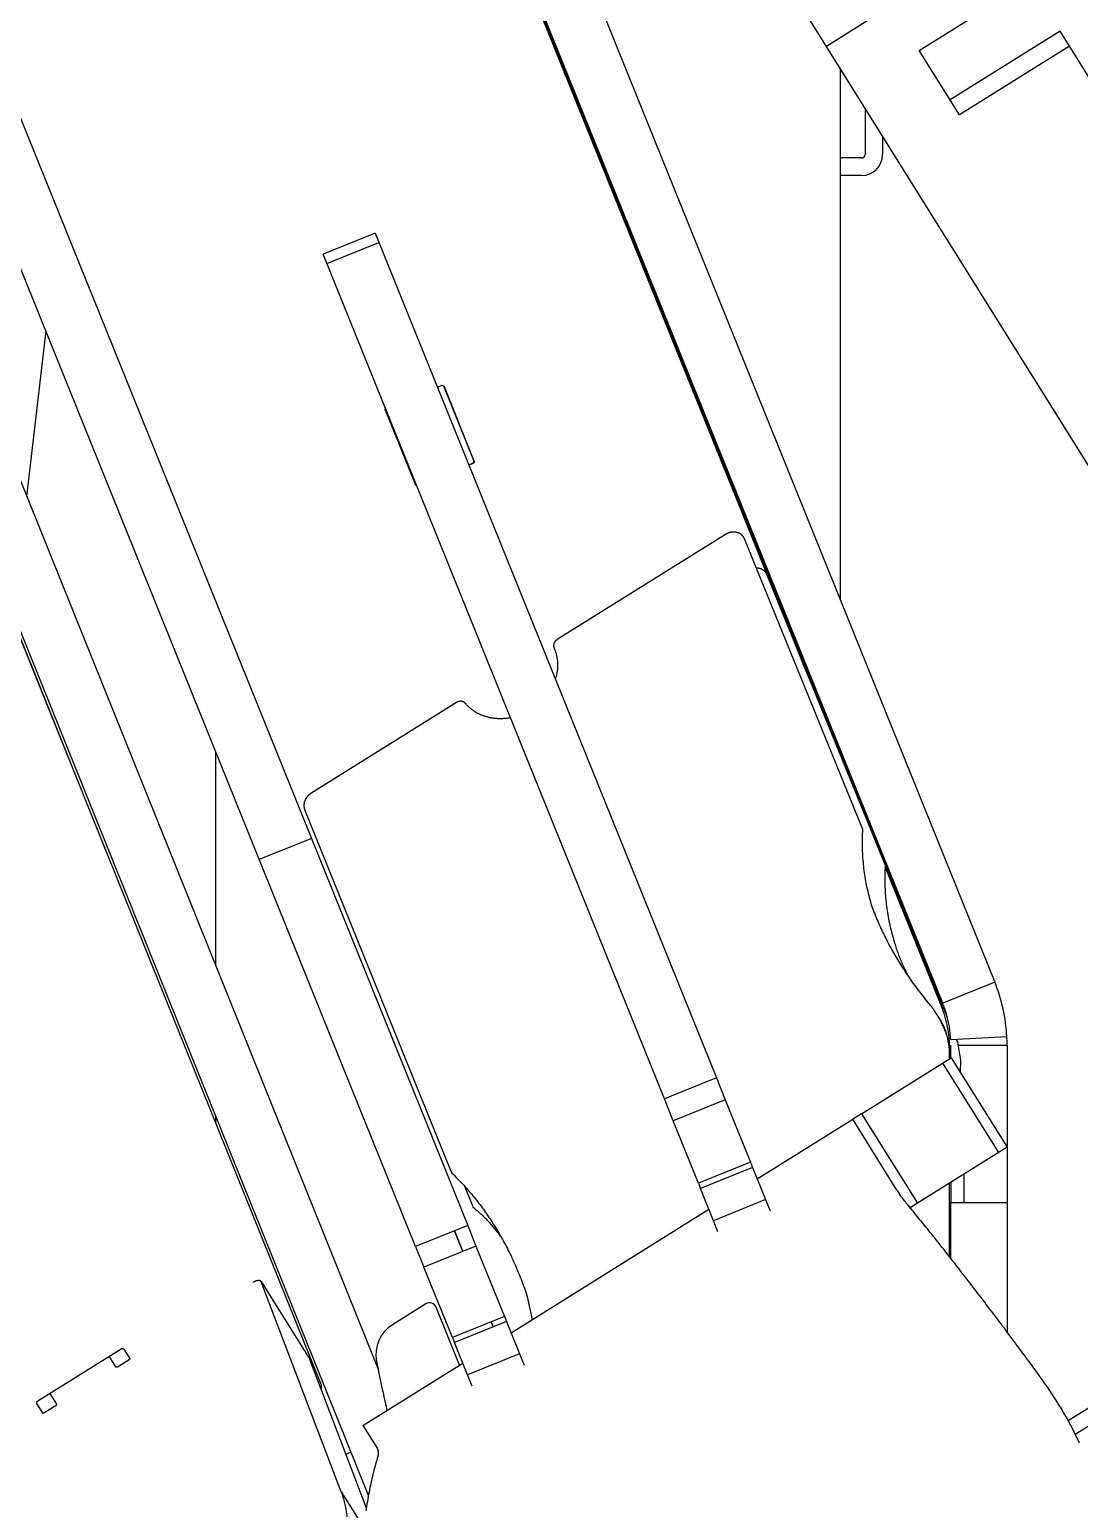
# Model space of a CAD drawing. Extents: x -79364 to 3230, y 28528 to 72157.
# Drawn here: x -66433.7 to -66284.1, y 55318.8 to 55529.5 of the extents above; entities that cross this region are included whole.
import ezdxf

# ---------------------------------------------------------------- set-up
doc = ezdxf.new("R2010")
doc.units = 0
doc.header["$LTSCALE"] = 500
doc.linetypes.add('CENTER', pattern=[7, 4, -1, 1, -1])
doc.layers.get('0').update_dxf_attribs({"linetype": 'CONTINUOUS'})
doc.layers.add('S0CO1', color=1, linetype='CONTINUOUS')

# ---------------------------------------------------------------- blocks, each defined once
blk = doc.blocks.new('PK65002M m platform_side')
at = {"linetype": 'Continuous'}
for p, q in [((-9283.69, 6322.67), (-9396.24, 6502.79)), ((-9465.53, 6442.11), (-9376.24, 6221.13)), ((-9383.66, 6218.13), (-9472.42, 6437.82)), ((-9372.88, 6433.26), (-9301.17, 6255.77)), ((-9308.59, 6252.78), (-9380.3, 6430.27)), ((-9327.83, 6299.57), (-9380.39, 6429.79)), ((-9380.3, 6429.75), (-9307.94, 6250.8)), ((-9467.79, 6396.32), (-9389.01, 6200.67)), ((-9311.95, 6388.46), (-9296.28, 6398.25)), ((-9390.38, 6182.65), (-9475.21, 6393.33)), ((-9318.37, 6393.27), (-9325.15, 6389.03)), ((-9291.88, 6391.2), (-9307.54, 6381.41)), ((-9266.44, 6350.49), (-9291.88, 6391.2)), ((-9306.2, 6379.26), (-9311.95, 6388.46)), ((-9290.54, 6389.05), (-9306.2, 6379.26)), ((-9323.14, 6310.15), (-9323.14, 6385.81)), ((-9397.07, 6198.37), (-9470.9, 6381.41)), ((-9319.64, 6380.21), (-9319.64, 6373.64)), ((-9317.14, 6376.21), (-9317.14, 6373.64)), ((-9320.14, 6373.14), (-9323.14, 6373.14)), ((-9320.14, 6370.64), (-9323.14, 6370.64)), ((-9389.42, 6362.43), (-9396.84, 6359.44)), ((-9389.42, 6362.43), (-9340.82, 6242.14)), ((-9396.3, 6358.11), (-9388.88, 6361.11)), ((-9348.23, 6239.14), (-9396.84, 6359.44)), ((-9427.79, 6274.53), (-9460.12, 6355.01)), ((-9436.34, 6348.53), (-9439.05, 6324.95)), ((-9380.56, 6340.52), (-9380, 6340.74)), ((-9375.37, 6330.05), (-9379.64, 6340.62)), ((-9379.61, 6340.58), (-9375.34, 6330.01)), ((-9383.69, 6326.64), (-9387.96, 6337.21)), ((-9376.09, 6329.43), (-9375.53, 6329.66)), ((-9375.51, 6329.62), (-9376.07, 6329.39)), ((-9339.53, 6319.52), (-9363.51, 6304.54)), ((-9319.96, 6277.5), (-9336.8, 6318.88)), ((-9333.62, 6313.79), (-9316.78, 6272.41)), ((-9377.82, 6295.6), (-9398.56, 6282.64)), ((-9323.14, 6288.4), (-9323.14, 6288.8)), ((-9412.12, 6258.06), (-9412.12, 6288.56)), ((-9399.46, 6280.34), (-9378.74, 6229.09)), ((-9398.5, 6276.22), (-9405.92, 6273.22)), ((-9308.76, 6252.32), (-9316.79, 6272.21)), ((-9301.17, 6255.77), (-9308.59, 6252.78)), ((-9307.45, 6247.59), (-9299.46, 6248)), ((-9307.42, 6244.96), (-9307.42, 6246.78)), ((-9306.66, 6247.63), (-9306.48, 6247.21)), ((-9306.48, 6247.21), (-9306.05, 6244.67)), ((-9306.41, 6246.78), (-9299.42, 6246.78)), ((-9299.42, 6246.78), (-9299.42, 6232.29)), ((-9320.15, 6237.01), (-9307.37, 6245)), ((-9307.6, 6244.85), (-9307.6, 6246.33)), ((-9307.6, 6244.85), (-9307.6, 6245.4)), ((-9307.37, 6245), (-9299.42, 6232.28)), ((-9306.05, 6244.67), (-9306.09, 6242.96)), ((-9308.61, 6244.22), (-9300.66, 6231.5)), ((-9340.82, 6242.14), (-9348.23, 6239.14)), ((-9340.82, 6242.14), (-9339.56, 6239.02)), ((-9346.98, 6236.03), (-9348.23, 6239.14)), ((-9339.56, 6239.02), (-9346.98, 6236.03)), ((-9339.56, 6239.02), (-9335.97, 6230.15)), ((-9412.12, 6235.67), (-9412.12, 6236.65)), ((-9343.39, 6227.15), (-9346.98, 6236.03)), ((-9335, 6227.73), (-9321.39, 6236.23)), ((-9320.15, 6237.01), (-9321.39, 6236.23)), ((-9315.1, 6226.16), (-9321.39, 6236.23)), ((-9320.15, 6237.01), (-9312.2, 6224.29)), ((-9299.42, 6232.28), (-9312.2, 6224.29)), ((-9299.42, 6232.27), (-9299.42, 6224.37)), ((-9335.97, 6230.15), (-9343.39, 6227.15)), ((-9335.97, 6230.15), (-9335.66, 6229.37)), ((-9378.74, 6229.09), (-9378.52, 6228.58)), ((-9335.66, 6229.37), (-9343.08, 6226.37)), ((-9335.66, 6229.37), (-9333.81, 6224.79)), ((-9305.54, 6224.37), (-9305.51, 6228.47)), ((-9375.56, 6224.01), (-9376.63, 6226.66)), ((-9343.39, 6227.15), (-9343.08, 6226.37)), ((-9341.23, 6221.79), (-9343.08, 6226.37)), ((-9307.64, 6216.69), (-9307.63, 6227.15)), ((-9307.42, 6227.27), (-9307.42, 6224.37)), ((-9375.42, 6223.63), (-9375.56, 6224.01)), ((-9370.06, 6205.82), (-9341.88, 6223.43)), ((-9333.81, 6224.79), (-9341.23, 6221.79)), ((-9333.81, 6224.79), (-9333.17, 6223.21)), ((-9312.2, 6224.29), (-9313.23, 6223.64)), ((-9307.42, 6224.37), (-9299.42, 6224.37)), ((-9307.42, 6216.42), (-9307.42, 6224.37)), ((-9299.42, 6224.37), (-9299.42, 6205.95)), ((-9340.59, 6220.21), (-9341.23, 6221.79)), ((-9376.24, 6221.13), (-9383.66, 6218.13)), ((-9376.95, 6217.42), (-9378.14, 6220.36)), ((-9378.13, 6220.37), (-9376.94, 6217.42)), ((-9376.24, 6221.13), (-9375.06, 6218.18)), ((-9383.66, 6218.13), (-9382.47, 6215.19)), ((-9375.06, 6218.18), (-9382.47, 6215.19)), ((-9375.06, 6218.18), (-9371, 6208.16)), ((-9378.42, 6205.16), (-9382.47, 6215.19)), ((-9405.65, 6213.12), (-9398.77, 6202.1)), ((-9394.24, 6183.19), (-9405.63, 6213.07)), ((-9382.2, 6209.95), (-9386.97, 6206.97)), ((-9377.41, 6201.23), (-9380.74, 6209.48)), ((-9371, 6208.16), (-9378.42, 6205.16)), ((-9370.71, 6207.43), (-9378.13, 6204.43)), ((-9372.6, 6206.66), (-9372.9, 6207.39)), ((-9372.89, 6207.4), (-9372.6, 6206.66)), ((-9371, 6208.16), (-9370.71, 6207.43)), ((-9370.71, 6207.43), (-9368.84, 6202.81)), ((-9290.73, 6193.33), (-9268.89, 6206.98)), ((-9378.42, 6205.16), (-9378.13, 6204.43)), ((-9376.26, 6199.82), (-9378.13, 6204.43)), ((-9289.72, 6191.37), (-9268.34, 6204.74)), ((-9437.47, 6196.13), (-9425.59, 6203.54)), ((-9426.34, 6200.96), (-9427.29, 6202.48)), ((-9425.2, 6203.48), (-9424.31, 6202.05)), ((-9368.84, 6202.81), (-9376.26, 6199.82)), ((-9368.84, 6202.81), (-9368.2, 6201.23)), ((-9424.31, 6202.05), (-9426, 6200.99)), ((-9398.75, 6202.06), (-9390.68, 6180.9)), ((-9391.15, 6192.64), (-9376.95, 6201.52)), ((-9388.88, 6200.03), (-9388.84, 6199.84)), ((-9388.84, 6199.84), (-9388.79, 6199.61)), ((-9388.79, 6199.61), (-9388.75, 6199.38)), ((-9388.75, 6199.38), (-9388.73, 6199.3)), ((-9388.73, 6199.3), (-9388.71, 6199.22)), ((-9388.71, 6199.22), (-9388.68, 6199.06)), ((-9388.64, 6198.84), (-9388.62, 6198.76)), ((-9388.62, 6198.76), (-9388.59, 6198.63)), ((-9388.59, 6198.63), (-9388.55, 6198.45)), ((-9388.55, 6198.45), (-9388.45, 6197.99)), ((-9375.62, 6198.23), (-9376.26, 6199.82)), ((-9435.77, 6197.18), (-9434.82, 6195.66)), ((-9388.45, 6197.99), (-9388.4, 6197.76)), ((-9388.4, 6197.76), (-9388.34, 6197.49)), ((-9388.34, 6197.49), (-9388.24, 6197.02)), ((-9388.24, 6197.02), (-9388.17, 6196.72)), ((-9436.69, 6194.32), (-9437.58, 6195.75)), ((-9434.99, 6195.37), (-9436.69, 6194.32)), ((-9391.15, 6192.64), (-9389.18, 6189.5)), ((-9393.21, 6188.67), (-9393.58, 6188.51)), ((-9394.24, 6183.19), (-9390.86, 6177.78))]:
    blk.add_line(p, q, dxfattribs=at)
for points in [[(-9380, 6340.74), (-9380, 6340.75), (-9379.99, 6340.75), (-9379.98, 6340.75), (-9379.97, 6340.76), (-9379.96, 6340.76), (-9379.95, 6340.76), (-9379.94, 6340.76), (-9379.93, 6340.76), (-9379.92, 6340.77), (-9379.92, 6340.77), (-9379.91, 6340.77), (-9379.9, 6340.77), (-9379.89, 6340.77), (-9379.88, 6340.77), (-9379.87, 6340.77), (-9379.86, 6340.77), (-9379.85, 6340.76), (-9379.84, 6340.76), (-9379.83, 6340.76), (-9379.82, 6340.76), (-9379.81, 6340.76), (-9379.81, 6340.75), (-9379.8, 6340.75), (-9379.79, 6340.75), (-9379.78, 6340.74), (-9379.77, 6340.74), (-9379.76, 6340.74), (-9379.75, 6340.73), (-9379.75, 6340.73), (-9379.74, 6340.72), (-9379.73, 6340.72), (-9379.72, 6340.71), (-9379.72, 6340.71), (-9379.71, 6340.7), (-9379.7, 6340.7), (-9379.69, 6340.69), (-9379.69, 6340.69), (-9379.68, 6340.68), (-9379.67, 6340.67), (-9379.67, 6340.67), (-9379.66, 6340.66), (-9379.66, 6340.65), (-9379.65, 6340.64), (-9379.64, 6340.64), (-9379.64, 6340.63), (-9379.63, 6340.62), (-9379.63, 6340.61), (-9379.63, 6340.6), (-9379.62, 6340.6), (-9379.62, 6340.59), (-9379.61, 6340.58)], [(-9379.64, 6340.62), (-9379.64, 6340.63), (-9379.64, 6340.63), (-9379.65, 6340.64), (-9379.65, 6340.64)], [(-9387.96, 6337.21), (-9387.96, 6337.22), (-9387.97, 6337.23), (-9387.97, 6337.23), (-9387.97, 6337.24), (-9387.97, 6337.25), (-9387.97, 6337.26), (-9387.98, 6337.27), (-9387.98, 6337.28), (-9387.98, 6337.29), (-9387.98, 6337.3), (-9387.98, 6337.31), (-9387.98, 6337.32), (-9387.98, 6337.32), (-9387.98, 6337.33), (-9387.98, 6337.34), (-9387.98, 6337.35), (-9387.98, 6337.36), (-9387.98, 6337.37), (-9387.97, 6337.38), (-9387.97, 6337.39), (-9387.97, 6337.4), (-9387.97, 6337.41), (-9387.96, 6337.42), (-9387.96, 6337.42), (-9387.96, 6337.43), (-9387.95, 6337.44), (-9387.95, 6337.45)], [(-9375.53, 6329.66), (-9375.52, 6329.66), (-9375.52, 6329.66), (-9375.51, 6329.67), (-9375.5, 6329.67), (-9375.49, 6329.68), (-9375.48, 6329.68), (-9375.48, 6329.69), (-9375.47, 6329.69), (-9375.46, 6329.7), (-9375.45, 6329.7), (-9375.45, 6329.71), (-9375.44, 6329.71), (-9375.43, 6329.72), (-9375.43, 6329.73), (-9375.42, 6329.73), (-9375.42, 6329.74), (-9375.41, 6329.75), (-9375.4, 6329.76), (-9375.4, 6329.76), (-9375.39, 6329.77), (-9375.39, 6329.78), (-9375.38, 6329.79), (-9375.38, 6329.79), (-9375.38, 6329.8), (-9375.37, 6329.81), (-9375.37, 6329.82), (-9375.36, 6329.83), (-9375.36, 6329.84), (-9375.36, 6329.85), (-9375.36, 6329.85), (-9375.35, 6329.86), (-9375.35, 6329.87), (-9375.35, 6329.88), (-9375.35, 6329.89), (-9375.35, 6329.9), (-9375.35, 6329.91), (-9375.35, 6329.92), (-9375.35, 6329.93), (-9375.35, 6329.94), (-9375.35, 6329.95), (-9375.35, 6329.96), (-9375.35, 6329.97), (-9375.35, 6329.97), (-9375.35, 6329.98), (-9375.35, 6329.99), (-9375.35, 6330), (-9375.36, 6330.01), (-9375.36, 6330.02), (-9375.36, 6330.03), (-9375.36, 6330.04), (-9375.37, 6330.05)], [(-9375.34, 6330.01), (-9375.34, 6330), (-9375.34, 6329.99), (-9375.33, 6329.98), (-9375.33, 6329.97), (-9375.33, 6329.97), (-9375.33, 6329.96), (-9375.33, 6329.95), (-9375.32, 6329.94), (-9375.32, 6329.93), (-9375.32, 6329.92), (-9375.32, 6329.91), (-9375.32, 6329.9), (-9375.32, 6329.89), (-9375.32, 6329.88), (-9375.32, 6329.88), (-9375.32, 6329.87), (-9375.32, 6329.86), (-9375.33, 6329.85), (-9375.33, 6329.84), (-9375.33, 6329.83), (-9375.33, 6329.82), (-9375.33, 6329.81), (-9375.34, 6329.8), (-9375.34, 6329.79), (-9375.34, 6329.79), (-9375.35, 6329.78), (-9375.35, 6329.77), (-9375.35, 6329.76), (-9375.36, 6329.75), (-9375.36, 6329.74), (-9375.37, 6329.74), (-9375.37, 6329.73), (-9375.38, 6329.72), (-9375.38, 6329.71), (-9375.39, 6329.71), (-9375.4, 6329.7), (-9375.4, 6329.69), (-9375.41, 6329.69), (-9375.42, 6329.68), (-9375.42, 6329.67), (-9375.43, 6329.67), (-9375.44, 6329.66), (-9375.44, 6329.66), (-9375.45, 6329.65), (-9375.46, 6329.64), (-9375.47, 6329.64), (-9375.48, 6329.63), (-9375.48, 6329.63), (-9375.49, 6329.63), (-9375.5, 6329.62), (-9375.51, 6329.62)], [(-9383.52, 6326.47), (-9383.52, 6326.47), (-9383.53, 6326.48), (-9383.54, 6326.48), (-9383.55, 6326.48), (-9383.56, 6326.49), (-9383.56, 6326.49), (-9383.57, 6326.5), (-9383.58, 6326.5), (-9383.59, 6326.51), (-9383.59, 6326.51), (-9383.6, 6326.52), (-9383.61, 6326.53), (-9383.62, 6326.53), (-9383.62, 6326.54), (-9383.63, 6326.54), (-9383.63, 6326.55), (-9383.64, 6326.56), (-9383.65, 6326.57), (-9383.65, 6326.57), (-9383.66, 6326.58), (-9383.66, 6326.59), (-9383.67, 6326.6), (-9383.67, 6326.6), (-9383.68, 6326.61), (-9383.68, 6326.62), (-9383.68, 6326.63), (-9383.69, 6326.64)], [(-9383.68, 6326.61), (-9383.67, 6326.6), (-9383.66, 6326.6), (-9383.66, 6326.59), (-9383.65, 6326.58), (-9383.65, 6326.58), (-9383.64, 6326.57), (-9383.63, 6326.56), (-9383.63, 6326.56), (-9383.62, 6326.55), (-9383.61, 6326.55), (-9383.6, 6326.54), (-9383.6, 6326.54), (-9383.59, 6326.53), (-9383.58, 6326.53), (-9383.57, 6326.52), (-9383.56, 6326.52), (-9383.55, 6326.51), (-9383.55, 6326.51), (-9383.54, 6326.51), (-9383.53, 6326.5)], [(-9336.8, 6318.88), (-9336.81, 6318.91), (-9336.83, 6318.94), (-9336.84, 6318.97), (-9336.86, 6319), (-9336.87, 6319.03), (-9336.89, 6319.06), (-9336.9, 6319.09), (-9336.92, 6319.12), (-9336.94, 6319.15), (-9336.96, 6319.18), (-9336.98, 6319.2), (-9337, 6319.23), (-9337.02, 6319.26), (-9337.04, 6319.28), (-9337.06, 6319.31), (-9337.09, 6319.33), (-9337.11, 6319.36), (-9337.13, 6319.38), (-9337.16, 6319.41), (-9337.18, 6319.43), (-9337.21, 6319.45), (-9337.23, 6319.47), (-9337.26, 6319.49), (-9337.28, 6319.52), (-9337.31, 6319.54), (-9337.34, 6319.56), (-9337.37, 6319.57), (-9337.4, 6319.59), (-9337.43, 6319.61), (-9337.46, 6319.63), (-9337.49, 6319.65), (-9337.52, 6319.66), (-9337.55, 6319.68), (-9337.58, 6319.69), (-9337.61, 6319.71), (-9337.64, 6319.72), (-9337.67, 6319.74), (-9337.71, 6319.75), (-9337.74, 6319.76), (-9337.77, 6319.77), (-9337.81, 6319.78), (-9337.84, 6319.79), (-9337.88, 6319.8), (-9337.91, 6319.81), (-9337.94, 6319.82), (-9337.98, 6319.83), (-9338.01, 6319.83), (-9338.05, 6319.84), (-9338.09, 6319.84), (-9338.12, 6319.85), (-9338.16, 6319.85), (-9338.19, 6319.86), (-9338.23, 6319.86), (-9338.27, 6319.86), (-9338.3, 6319.86), (-9338.34, 6319.86), (-9338.38, 6319.86), (-9338.42, 6319.86), (-9338.45, 6319.86), (-9338.49, 6319.86), (-9338.53, 6319.86), (-9338.56, 6319.85), (-9338.6, 6319.85), (-9338.64, 6319.85), (-9338.68, 6319.84), (-9338.71, 6319.84), (-9338.75, 6319.83), (-9338.79, 6319.82), (-9338.82, 6319.81), (-9338.86, 6319.8), (-9338.9, 6319.8), (-9338.94, 6319.79), (-9338.97, 6319.77), (-9339.01, 6319.76), (-9339.04, 6319.75), (-9339.08, 6319.74), (-9339.12, 6319.73), (-9339.15, 6319.71), (-9339.19, 6319.7), (-9339.22, 6319.68), (-9339.26, 6319.67), (-9339.29, 6319.65), (-9339.33, 6319.63), (-9339.36, 6319.62), (-9339.4, 6319.6), (-9339.43, 6319.58), (-9339.47, 6319.56), (-9339.5, 6319.54), (-9339.53, 6319.52)], [(-9335.13, 6314.78), (-9335.13, 6314.78), (-9335.09, 6314.77), (-9335.05, 6314.77), (-9335.02, 6314.77), (-9334.98, 6314.77), (-9334.94, 6314.76), (-9334.91, 6314.76), (-9334.87, 6314.75), (-9334.84, 6314.74), (-9334.8, 6314.74), (-9334.77, 6314.73), (-9334.73, 6314.72), (-9334.7, 6314.71), (-9334.66, 6314.7), (-9334.63, 6314.69), (-9334.59, 6314.68), (-9334.56, 6314.67), (-9334.53, 6314.66), (-9334.5, 6314.65), (-9334.46, 6314.63), (-9334.43, 6314.62), (-9334.4, 6314.61), (-9334.37, 6314.59), (-9334.34, 6314.58), (-9334.31, 6314.56), (-9334.28, 6314.54), (-9334.25, 6314.52), (-9334.22, 6314.51), (-9334.19, 6314.49), (-9334.16, 6314.47), (-9334.13, 6314.45), (-9334.11, 6314.43), (-9334.08, 6314.41), (-9334.05, 6314.39), (-9334.03, 6314.36), (-9334, 6314.34), (-9333.98, 6314.32), (-9333.95, 6314.3), (-9333.93, 6314.27), (-9333.91, 6314.25), (-9333.88, 6314.22), (-9333.86, 6314.2), (-9333.84, 6314.17), (-9333.82, 6314.14), (-9333.8, 6314.12), (-9333.78, 6314.09), (-9333.76, 6314.06), (-9333.74, 6314.03), (-9333.73, 6314), (-9333.71, 6313.98), (-9333.69, 6313.95), (-9333.68, 6313.92), (-9333.66, 6313.89), (-9333.65, 6313.86), (-9333.63, 6313.83), (-9333.62, 6313.79)], [(-9363.51, 6304.54), (-9363.53, 6304.53), (-9363.54, 6304.52), (-9363.56, 6304.5), (-9363.58, 6304.49), (-9363.6, 6304.48), (-9363.62, 6304.46), (-9363.64, 6304.45), (-9363.65, 6304.43), (-9363.67, 6304.42), (-9363.69, 6304.4), (-9363.7, 6304.38), (-9363.72, 6304.37), (-9363.74, 6304.35), (-9363.75, 6304.33), (-9363.77, 6304.32), (-9363.78, 6304.3), (-9363.8, 6304.28), (-9363.81, 6304.26), (-9363.82, 6304.25), (-9363.84, 6304.23), (-9363.85, 6304.21), (-9363.86, 6304.19), (-9363.87, 6304.17), (-9363.88, 6304.15), (-9363.89, 6304.13), (-9363.9, 6304.11), (-9363.91, 6304.09), (-9363.92, 6304.07), (-9363.93, 6304.05), (-9363.94, 6304.03), (-9363.95, 6304.01), (-9363.96, 6303.99), (-9363.96, 6303.97), (-9363.97, 6303.95), (-9363.98, 6303.93), (-9363.98, 6303.91), (-9363.99, 6303.89), (-9363.99, 6303.87), (-9364, 6303.85), (-9364, 6303.83), (-9364, 6303.81), (-9364.01, 6303.79), (-9364.01, 6303.77), (-9364.01, 6303.74), (-9364.01, 6303.72), (-9364.01, 6303.7), (-9364.01, 6303.68), (-9364.01, 6303.66), (-9364.01, 6303.64), (-9364.01, 6303.62), (-9364.01, 6303.6), (-9364, 6303.58), (-9364, 6303.56), (-9364, 6303.54), (-9363.99, 6303.52), (-9363.99, 6303.5), (-9363.98, 6303.48), (-9363.98, 6303.46), (-9363.97, 6303.44), (-9363.97, 6303.42), (-9363.96, 6303.4), (-9363.95, 6303.39), (-9363.94, 6303.37)], [(-9363.94, 6303.37), (-9363.91, 6303.28), (-9363.87, 6303.2), (-9363.84, 6303.12), (-9363.81, 6303.03), (-9363.77, 6302.95), (-9363.74, 6302.86), (-9363.72, 6302.78), (-9363.69, 6302.69), (-9363.66, 6302.6), (-9363.64, 6302.51), (-9363.62, 6302.42), (-9363.59, 6302.34), (-9363.57, 6302.25), (-9363.55, 6302.16), (-9363.54, 6302.07), (-9363.52, 6301.97), (-9363.5, 6301.88), (-9363.49, 6301.79), (-9363.48, 6301.7), (-9363.47, 6301.61), (-9363.46, 6301.52), (-9363.45, 6301.42), (-9363.44, 6301.33), (-9363.44, 6301.24), (-9363.44, 6301.15), (-9363.43, 6301.05), (-9363.43, 6300.96), (-9363.43, 6300.87), (-9363.43, 6300.77), (-9363.44, 6300.68), (-9363.44, 6300.59), (-9363.45, 6300.49), (-9363.46, 6300.4), (-9363.46, 6300.3), (-9363.47, 6300.21), (-9363.49, 6300.11), (-9363.5, 6300.02), (-9363.51, 6299.92), (-9363.53, 6299.83), (-9363.55, 6299.74), (-9363.57, 6299.64), (-9363.59, 6299.55), (-9363.61, 6299.45), (-9363.63, 6299.36), (-9363.65, 6299.26), (-9363.68, 6299.17), (-9363.71, 6299.08), (-9363.73, 6298.98), (-9363.76, 6298.91)], [(-9376.58, 6295.47), (-9376.59, 6295.49), (-9376.6, 6295.5), (-9376.62, 6295.52), (-9376.63, 6295.53), (-9376.64, 6295.55), (-9376.66, 6295.56), (-9376.68, 6295.57), (-9376.69, 6295.59), (-9376.71, 6295.6), (-9376.72, 6295.61), (-9376.74, 6295.62), (-9376.76, 6295.63), (-9376.77, 6295.64), (-9376.79, 6295.65), (-9376.81, 6295.66), (-9376.83, 6295.67), (-9376.85, 6295.68), (-9376.87, 6295.69), (-9376.89, 6295.7), (-9376.91, 6295.71), (-9376.92, 6295.71), (-9376.94, 6295.72), (-9376.96, 6295.73), (-9376.99, 6295.73), (-9377.01, 6295.74), (-9377.03, 6295.74), (-9377.05, 6295.75), (-9377.07, 6295.75), (-9377.09, 6295.75), (-9377.11, 6295.76), (-9377.13, 6295.76), (-9377.15, 6295.76), (-9377.18, 6295.76), (-9377.2, 6295.77), (-9377.22, 6295.77), (-9377.24, 6295.77), (-9377.26, 6295.77), (-9377.29, 6295.77), (-9377.31, 6295.76), (-9377.33, 6295.76), (-9377.35, 6295.76), (-9377.37, 6295.76), (-9377.4, 6295.75), (-9377.42, 6295.75), (-9377.44, 6295.75), (-9377.46, 6295.74), (-9377.49, 6295.74), (-9377.51, 6295.73), (-9377.53, 6295.73), (-9377.55, 6295.72), (-9377.57, 6295.71), (-9377.59, 6295.7), (-9377.62, 6295.7), (-9377.64, 6295.69), (-9377.66, 6295.68), (-9377.68, 6295.67), (-9377.7, 6295.66), (-9377.72, 6295.65), (-9377.74, 6295.64), (-9377.76, 6295.63), (-9377.78, 6295.62), (-9377.8, 6295.61), (-9377.82, 6295.6)], [(-9370.16, 6293.41), (-9370.24, 6293.39), (-9370.34, 6293.38), (-9370.44, 6293.36), (-9370.54, 6293.35), (-9370.65, 6293.33), (-9370.75, 6293.32), (-9370.85, 6293.31), (-9370.95, 6293.3), (-9371.05, 6293.3), (-9371.15, 6293.29), (-9371.25, 6293.28), (-9371.35, 6293.28), (-9371.45, 6293.28), (-9371.55, 6293.28), (-9371.65, 6293.28), (-9371.75, 6293.28), (-9371.85, 6293.28), (-9371.95, 6293.28), (-9372.05, 6293.29), (-9372.14, 6293.3), (-9372.24, 6293.3), (-9372.34, 6293.31), (-9372.44, 6293.32), (-9372.53, 6293.34), (-9372.63, 6293.35), (-9372.73, 6293.36), (-9372.82, 6293.38), (-9372.92, 6293.4), (-9373.01, 6293.41), (-9373.11, 6293.43), (-9373.2, 6293.45), (-9373.3, 6293.48), (-9373.39, 6293.5), (-9373.48, 6293.53), (-9373.58, 6293.55), (-9373.67, 6293.58), (-9373.76, 6293.61), (-9373.85, 6293.64), (-9373.94, 6293.67), (-9374.03, 6293.7), (-9374.12, 6293.73), (-9374.21, 6293.77), (-9374.3, 6293.8), (-9374.38, 6293.84), (-9374.47, 6293.88), (-9374.55, 6293.92), (-9374.64, 6293.96), (-9374.72, 6294), (-9374.8, 6294.04), (-9374.88, 6294.09), (-9374.97, 6294.13), (-9375.05, 6294.18), (-9375.12, 6294.23), (-9375.2, 6294.28), (-9375.28, 6294.33), (-9375.36, 6294.38), (-9375.43, 6294.43), (-9375.51, 6294.48), (-9375.58, 6294.54), (-9375.66, 6294.59), (-9375.73, 6294.65), (-9375.8, 6294.71), (-9375.87, 6294.77), (-9375.94, 6294.83), (-9376.01, 6294.89), (-9376.08, 6294.95), (-9376.14, 6295.01), (-9376.21, 6295.07), (-9376.27, 6295.14), (-9376.34, 6295.2), (-9376.4, 6295.27), (-9376.46, 6295.34), (-9376.52, 6295.4), (-9376.58, 6295.47)], [(-9398.56, 6282.64), (-9398.59, 6282.62), (-9398.62, 6282.6), (-9398.65, 6282.57), (-9398.69, 6282.55), (-9398.72, 6282.53), (-9398.75, 6282.51), (-9398.78, 6282.48), (-9398.81, 6282.46), (-9398.84, 6282.43), (-9398.86, 6282.41), (-9398.89, 6282.38), (-9398.92, 6282.36), (-9398.95, 6282.33), (-9398.97, 6282.3), (-9399, 6282.28), (-9399.03, 6282.25), (-9399.05, 6282.22), (-9399.08, 6282.19), (-9399.1, 6282.16), (-9399.13, 6282.13), (-9399.15, 6282.11), (-9399.17, 6282.08), (-9399.19, 6282.05), (-9399.22, 6282.01), (-9399.24, 6281.98), (-9399.26, 6281.95), (-9399.28, 6281.92), (-9399.3, 6281.89), (-9399.31, 6281.86), (-9399.33, 6281.83), (-9399.35, 6281.79), (-9399.37, 6281.76), (-9399.38, 6281.73), (-9399.4, 6281.69), (-9399.41, 6281.66), (-9399.43, 6281.63), (-9399.44, 6281.59), (-9399.45, 6281.56), (-9399.47, 6281.53), (-9399.48, 6281.49), (-9399.49, 6281.46), (-9399.5, 6281.42), (-9399.51, 6281.39), (-9399.52, 6281.35), (-9399.53, 6281.32), (-9399.53, 6281.28), (-9399.54, 6281.25), (-9399.55, 6281.21), (-9399.55, 6281.18), (-9399.56, 6281.15), (-9399.56, 6281.11), (-9399.56, 6281.08), (-9399.57, 6281.04), (-9399.57, 6281.01), (-9399.57, 6280.97), (-9399.57, 6280.94), (-9399.57, 6280.9), (-9399.57, 6280.87), (-9399.57, 6280.83), (-9399.56, 6280.8), (-9399.56, 6280.77), (-9399.56, 6280.73), (-9399.55, 6280.7), (-9399.55, 6280.67), (-9399.54, 6280.63), (-9399.53, 6280.6), (-9399.53, 6280.57), (-9399.52, 6280.53), (-9399.51, 6280.5), (-9399.5, 6280.47), (-9399.49, 6280.44), (-9399.48, 6280.41), (-9399.47, 6280.37), (-9399.46, 6280.34)], [(-9318.67, 6266.63), (-9318.76, 6266.92), (-9318.84, 6267.21), (-9318.93, 6267.5), (-9319.01, 6267.79), (-9319.08, 6268.08), (-9319.15, 6268.37), (-9319.22, 6268.67), (-9319.29, 6268.96), (-9319.36, 6269.26), (-9319.42, 6269.55), (-9319.48, 6269.85), (-9319.53, 6270.15), (-9319.58, 6270.45), (-9319.63, 6270.75), (-9319.68, 6271.05), (-9319.72, 6271.35), (-9319.76, 6271.65), (-9319.8, 6271.96), (-9319.84, 6272.26), (-9319.87, 6272.56), (-9319.89, 6272.87), (-9319.92, 6273.17), (-9319.94, 6273.48), (-9319.96, 6273.79), (-9319.98, 6274.09), (-9319.99, 6274.4), (-9320, 6274.71), (-9320.01, 6275.02), (-9320.01, 6275.33), (-9320.01, 6275.64), (-9320.01, 6275.95), (-9320.01, 6276.26), (-9320, 6276.57), (-9319.99, 6276.88), (-9319.97, 6277.19), (-9319.96, 6277.5)], [(-9316.78, 6272.41), (-9316.79, 6272.1), (-9316.81, 6271.79), (-9316.82, 6271.48), (-9316.83, 6271.17), (-9316.83, 6270.86), (-9316.83, 6270.55), (-9316.83, 6270.24), (-9316.83, 6269.93), (-9316.82, 6269.62), (-9316.81, 6269.32), (-9316.8, 6269.01), (-9316.78, 6268.7), (-9316.76, 6268.39), (-9316.74, 6268.09), (-9316.72, 6267.78), (-9316.69, 6267.48), (-9316.66, 6267.17), (-9316.62, 6266.87), (-9316.58, 6266.57), (-9316.54, 6266.27), (-9316.5, 6265.96), (-9316.45, 6265.66), (-9316.4, 6265.36), (-9316.35, 6265.06), (-9316.3, 6264.77), (-9316.24, 6264.47), (-9316.18, 6264.17), (-9316.11, 6263.87), (-9316.05, 6263.58), (-9315.98, 6263.29), (-9315.9, 6262.99), (-9315.83, 6262.7), (-9315.75, 6262.41), (-9315.66, 6262.12), (-9315.58, 6261.83), (-9315.49, 6261.54)], [(-9315.83, 6260.43), (-9315.97, 6260.68), (-9316.11, 6260.94), (-9316.25, 6261.19), (-9316.38, 6261.45), (-9316.51, 6261.7), (-9316.64, 6261.96), (-9316.77, 6262.21), (-9316.9, 6262.47), (-9317.02, 6262.73), (-9317.15, 6262.98), (-9317.27, 6263.24), (-9317.39, 6263.5), (-9317.51, 6263.76), (-9317.62, 6264.02), (-9317.73, 6264.28), (-9317.85, 6264.54), (-9317.96, 6264.8), (-9318.06, 6265.06), (-9318.17, 6265.32), (-9318.27, 6265.58), (-9318.38, 6265.84), (-9318.48, 6266.11), (-9318.58, 6266.37), (-9318.67, 6266.63)], [(-9315.49, 6261.54), (-9315.44, 6261.34), (-9315.38, 6261.15), (-9315.32, 6260.95), (-9315.26, 6260.75), (-9315.2, 6260.56), (-9315.13, 6260.36), (-9315.07, 6260.17), (-9315, 6259.97), (-9314.93, 6259.78), (-9314.86, 6259.59), (-9314.78, 6259.4), (-9314.71, 6259.21), (-9314.63, 6259.02), (-9314.55, 6258.83), (-9314.47, 6258.64), (-9314.39, 6258.45), (-9314.31, 6258.27), (-9314.22, 6258.08), (-9314.14, 6257.9), (-9314.05, 6257.71), (-9313.96, 6257.53), (-9313.86, 6257.34), (-9313.77, 6257.16), (-9313.68, 6256.98)], [(-9314.09, 6257.55), (-9314.25, 6257.78), (-9314.4, 6258.02), (-9314.55, 6258.26), (-9314.7, 6258.5), (-9314.85, 6258.74), (-9314.99, 6258.98), (-9315.14, 6259.22), (-9315.28, 6259.46), (-9315.42, 6259.7), (-9315.56, 6259.94), (-9315.7, 6260.19), (-9315.83, 6260.43)], [(-9310.51, 6252.69), (-9310.71, 6252.93), (-9310.9, 6253.17), (-9311.09, 6253.41), (-9311.28, 6253.65), (-9311.47, 6253.89), (-9311.66, 6254.13), (-9311.85, 6254.37), (-9312.03, 6254.61), (-9312.21, 6254.85), (-9312.39, 6255.1), (-9312.57, 6255.34), (-9312.75, 6255.58), (-9312.92, 6255.83), (-9313.09, 6256.07), (-9313.26, 6256.32), (-9313.43, 6256.56), (-9313.6, 6256.81), (-9313.77, 6257.05), (-9313.93, 6257.3), (-9314.09, 6257.55)], [(-9313.68, 6256.98), (-9313.58, 6256.8), (-9313.51, 6256.67)], [(-9308.09, 6248.48), (-9308.14, 6248.64), (-9308.2, 6248.79), (-9308.27, 6248.94), (-9308.33, 6249.1), (-9308.39, 6249.25), (-9308.46, 6249.4), (-9308.53, 6249.55), (-9308.6, 6249.7), (-9308.67, 6249.84), (-9308.74, 6249.99), (-9308.82, 6250.14), (-9308.9, 6250.28), (-9308.97, 6250.43), (-9309.05, 6250.57), (-9309.13, 6250.71), (-9309.22, 6250.85), (-9309.3, 6250.99), (-9309.38, 6251.13), (-9309.47, 6251.27), (-9309.56, 6251.4), (-9309.65, 6251.54), (-9309.74, 6251.67), (-9309.83, 6251.8), (-9309.92, 6251.93), (-9310.02, 6252.06), (-9310.11, 6252.19), (-9310.21, 6252.32), (-9310.31, 6252.45), (-9310.41, 6252.57), (-9310.51, 6252.69)], [(-9309.14, 6250.73), (-9309.1, 6250.67), (-9309.05, 6250.59), (-9309, 6250.51), (-9308.94, 6250.42), (-9308.89, 6250.34), (-9308.84, 6250.25), (-9308.79, 6250.17), (-9308.74, 6250.08), (-9308.7, 6249.99), (-9308.65, 6249.91), (-9308.6, 6249.82), (-9308.56, 6249.73), (-9308.52, 6249.64), (-9308.47, 6249.54), (-9308.43, 6249.45), (-9308.39, 6249.36), (-9308.35, 6249.26), (-9308.32, 6249.17), (-9308.28, 6249.07), (-9308.25, 6248.98), (-9308.21, 6248.88), (-9308.18, 6248.78), (-9308.15, 6248.68), (-9308.12, 6248.58), (-9308.09, 6248.48)], [(-9307.6, 6246.33), (-9307.6, 6246.51), (-9307.6, 6246.69), (-9307.61, 6246.87), (-9307.61, 6247.05), (-9307.62, 6247.23), (-9307.63, 6247.41), (-9307.65, 6247.59), (-9307.66, 6247.77), (-9307.68, 6247.95), (-9307.7, 6248.13), (-9307.72, 6248.31), (-9307.74, 6248.49), (-9307.77, 6248.67), (-9307.8, 6248.85), (-9307.83, 6249.03), (-9307.86, 6249.2), (-9307.89, 6249.38), (-9307.93, 6249.56), (-9307.96, 6249.74), (-9308, 6249.91), (-9308.04, 6250.09), (-9308.09, 6250.26), (-9308.13, 6250.44), (-9308.18, 6250.61), (-9308.23, 6250.79), (-9308.28, 6250.96), (-9308.33, 6251.13), (-9308.39, 6251.3), (-9308.45, 6251.47), (-9308.51, 6251.65), (-9308.57, 6251.82), (-9308.63, 6251.99), (-9308.69, 6252.15), (-9308.76, 6252.32)], [(-9307.45, 6247.59), (-9307.46, 6247.8), (-9307.47, 6248), (-9307.49, 6248.21), (-9307.51, 6248.41), (-9307.53, 6248.61), (-9307.55, 6248.82), (-9307.58, 6249.02), (-9307.61, 6249.22), (-9307.64, 6249.43), (-9307.68, 6249.63), (-9307.72, 6249.83), (-9307.76, 6250.03), (-9307.8, 6250.23), (-9307.85, 6250.43), (-9307.89, 6250.63), (-9307.95, 6250.83), (-9308, 6251.03), (-9308.05, 6251.23), (-9308.11, 6251.43), (-9308.17, 6251.62), (-9308.24, 6251.82), (-9308.3, 6252.01), (-9308.37, 6252.2), (-9308.44, 6252.4), (-9308.51, 6252.59), (-9308.59, 6252.78)], [(-9378.52, 6228.58), (-9378.32, 6228.4), (-9378.13, 6228.21), (-9377.93, 6228.01), (-9377.74, 6227.82), (-9377.55, 6227.63), (-9377.36, 6227.43), (-9377.17, 6227.24), (-9376.98, 6227.04), (-9376.8, 6226.84), (-9376.62, 6226.63), (-9376.43, 6226.43), (-9376.25, 6226.23), (-9376.07, 6226.02), (-9375.89, 6225.81), (-9375.71, 6225.6), (-9375.54, 6225.39), (-9375.36, 6225.18), (-9375.19, 6224.96), (-9375.02, 6224.75), (-9374.85, 6224.53), (-9374.68, 6224.31), (-9374.51, 6224.09), (-9374.34, 6223.87), (-9374.18, 6223.64), (-9374.01, 6223.42), (-9373.85, 6223.19), (-9373.69, 6222.96), (-9373.53, 6222.73), (-9373.37, 6222.5), (-9373.21, 6222.27), (-9373.06, 6222.04), (-9372.9, 6221.8), (-9372.75, 6221.56), (-9372.6, 6221.32), (-9372.44, 6221.08)], [(-9314.37, 6225.08), (-9314.48, 6225.23), (-9314.59, 6225.39), (-9314.69, 6225.54), (-9314.8, 6225.7), (-9314.9, 6225.85), (-9315, 6226.01), (-9315.1, 6226.16)], [(-9371.51, 6219.52), (-9371.55, 6219.58), (-9371.67, 6219.74), (-9371.78, 6219.89), (-9371.9, 6220.05), (-9372.02, 6220.2), (-9372.13, 6220.35), (-9372.25, 6220.5), (-9372.38, 6220.65), (-9372.5, 6220.8), (-9372.62, 6220.94), (-9372.75, 6221.09), (-9372.88, 6221.23), (-9373, 6221.38), (-9373.13, 6221.52), (-9373.27, 6221.66), (-9373.4, 6221.8), (-9373.53, 6221.94), (-9373.67, 6222.08), (-9373.81, 6222.21), (-9373.95, 6222.35), (-9374.09, 6222.48), (-9374.23, 6222.61), (-9374.37, 6222.74), (-9374.52, 6222.87), (-9374.66, 6223), (-9374.81, 6223.13), (-9374.96, 6223.26), (-9375.11, 6223.38), (-9375.27, 6223.51), (-9375.42, 6223.63)], [(-9313.53, 6224.01), (-9313.66, 6224.16), (-9313.78, 6224.31), (-9313.9, 6224.46), (-9314.02, 6224.62), (-9314.14, 6224.77), (-9314.26, 6224.93), (-9314.37, 6225.08)], [(-9295.82, 6201.07), (-9296.06, 6201.39), (-9296.29, 6201.72), (-9296.53, 6202.04), (-9296.76, 6202.36), (-9297, 6202.68), (-9297.23, 6202.99), (-9297.47, 6203.31), (-9297.7, 6203.63), (-9297.94, 6203.95), (-9298.17, 6204.27), (-9298.41, 6204.58), (-9298.64, 6204.9), (-9298.88, 6205.21), (-9299.11, 6205.53), (-9299.35, 6205.85), (-9299.58, 6206.16), (-9299.81, 6206.47), (-9300.05, 6206.79), (-9300.28, 6207.1), (-9300.51, 6207.41), (-9300.75, 6207.72), (-9300.98, 6208.03), (-9301.22, 6208.34), (-9301.45, 6208.65), (-9301.68, 6208.96), (-9301.91, 6209.26), (-9302.15, 6209.57), (-9302.38, 6209.87), (-9302.61, 6210.18), (-9302.84, 6210.48), (-9303.07, 6210.79), (-9303.3, 6211.09), (-9303.53, 6211.39), (-9303.76, 6211.69), (-9303.99, 6211.99), (-9304.22, 6212.29), (-9304.45, 6212.58), (-9304.67, 6212.88), (-9304.9, 6213.17), (-9305.13, 6213.47), (-9305.35, 6213.76), (-9305.58, 6214.05), (-9305.8, 6214.34), (-9306.03, 6214.63), (-9306.25, 6214.92), (-9306.47, 6215.2), (-9306.7, 6215.49), (-9306.92, 6215.77), (-9307.14, 6216.05), (-9307.36, 6216.34), (-9307.58, 6216.61), (-9307.8, 6216.89), (-9308.01, 6217.17), (-9308.23, 6217.44), (-9308.45, 6217.72), (-9308.66, 6217.99), (-9308.88, 6218.26), (-9309.09, 6218.53), (-9309.3, 6218.8), (-9309.51, 6219.06), (-9309.72, 6219.33), (-9309.93, 6219.59), (-9310.14, 6219.85), (-9310.35, 6220.11), (-9310.56, 6220.36), (-9310.76, 6220.62), (-9310.97, 6220.87), (-9311.17, 6221.13), (-9311.38, 6221.38), (-9311.58, 6221.63), (-9311.78, 6221.87), (-9311.98, 6222.12), (-9312.18, 6222.36), (-9312.37, 6222.6), (-9312.57, 6222.84), (-9312.76, 6223.08), (-9312.96, 6223.31), (-9313.15, 6223.54), (-9313.34, 6223.78), (-9313.53, 6224.01)], [(-9372.44, 6221.08), (-9372.29, 6220.84), (-9372.14, 6220.6), (-9372, 6220.35), (-9371.85, 6220.11), (-9371.71, 6219.86), (-9371.56, 6219.61), (-9371.42, 6219.36), (-9371.28, 6219.1), (-9371.14, 6218.85), (-9371, 6218.59), (-9370.86, 6218.34), (-9370.73, 6218.08)], [(-9370.73, 6218.08), (-9370.59, 6217.82), (-9370.46, 6217.56), (-9370.33, 6217.3), (-9370.2, 6217.03), (-9370.07, 6216.77), (-9369.95, 6216.5), (-9369.82, 6216.24), (-9369.7, 6215.97), (-9369.57, 6215.7), (-9369.45, 6215.42), (-9369.33, 6215.15), (-9369.22, 6214.87), (-9369.1, 6214.6), (-9368.98, 6214.32), (-9368.87, 6214.04), (-9368.76, 6213.76), (-9368.64, 6213.48), (-9368.53, 6213.19), (-9368.43, 6212.91), (-9368.32, 6212.62), (-9368.21, 6212.33), (-9368.11, 6212.04), (-9368.01, 6211.75), (-9367.91, 6211.46), (-9367.81, 6211.16)], [(-9405.65, 6213.12), (-9405.66, 6213.12), (-9405.67, 6213.13), (-9405.67, 6213.14), (-9405.68, 6213.15), (-9405.69, 6213.16), (-9405.7, 6213.17), (-9405.71, 6213.18), (-9405.71, 6213.18), (-9405.72, 6213.19), (-9405.73, 6213.2), (-9405.74, 6213.2), (-9405.76, 6213.21), (-9405.77, 6213.22), (-9405.78, 6213.22), (-9405.79, 6213.23), (-9405.8, 6213.23), (-9405.81, 6213.24), (-9405.83, 6213.24), (-9405.84, 6213.25), (-9405.85, 6213.25), (-9405.87, 6213.25), (-9405.88, 6213.26), (-9405.9, 6213.26), (-9405.91, 6213.26), (-9405.93, 6213.26), (-9405.94, 6213.26), (-9405.96, 6213.26), (-9405.98, 6213.27), (-9405.99, 6213.27), (-9406.01, 6213.27), (-9406.03, 6213.27), (-9406.04, 6213.27), (-9406.06, 6213.26), (-9406.08, 6213.26), (-9406.1, 6213.26), (-9406.12, 6213.26), (-9406.13, 6213.26), (-9406.15, 6213.25), (-9406.17, 6213.25), (-9406.19, 6213.25), (-9406.21, 6213.24), (-9406.23, 6213.24), (-9406.25, 6213.24), (-9406.27, 6213.23), (-9406.29, 6213.23), (-9406.31, 6213.22), (-9406.33, 6213.21), (-9406.35, 6213.21), (-9406.37, 6213.2), (-9406.39, 6213.2), (-9406.41, 6213.19), (-9406.43, 6213.18), (-9406.45, 6213.17), (-9406.47, 6213.16), (-9406.49, 6213.16), (-9406.51, 6213.15), (-9406.53, 6213.14), (-9406.55, 6213.13), (-9406.57, 6213.12), (-9406.59, 6213.11), (-9406.61, 6213.1), (-9406.63, 6213.09), (-9406.65, 6213.08), (-9406.67, 6213.07), (-9406.69, 6213.06), (-9406.71, 6213.05), (-9406.73, 6213.04), (-9406.75, 6213.02), (-9406.77, 6213.01)], [(-9405.63, 6213.07), (-9405.64, 6213.08), (-9405.64, 6213.09), (-9405.65, 6213.1), (-9405.65, 6213.11), (-9405.65, 6213.12)], [(-9425.59, 6203.54), (-9425.58, 6203.55), (-9425.58, 6203.55), (-9425.57, 6203.56), (-9425.56, 6203.56), (-9425.55, 6203.57), (-9425.54, 6203.57), (-9425.54, 6203.57), (-9425.53, 6203.58), (-9425.52, 6203.58), (-9425.51, 6203.58), (-9425.5, 6203.58), (-9425.49, 6203.59), (-9425.48, 6203.59), (-9425.47, 6203.59), (-9425.47, 6203.59), (-9425.46, 6203.59), (-9425.45, 6203.59), (-9425.44, 6203.59), (-9425.43, 6203.6), (-9425.42, 6203.6), (-9425.41, 6203.6), (-9425.4, 6203.6), (-9425.39, 6203.59), (-9425.39, 6203.59), (-9425.38, 6203.59), (-9425.37, 6203.59), (-9425.36, 6203.59), (-9425.35, 6203.59), (-9425.34, 6203.59), (-9425.33, 6203.58), (-9425.33, 6203.58), (-9425.32, 6203.58), (-9425.31, 6203.58), (-9425.3, 6203.57), (-9425.3, 6203.57), (-9425.29, 6203.56), (-9425.28, 6203.56), (-9425.27, 6203.56), (-9425.27, 6203.55), (-9425.26, 6203.55), (-9425.25, 6203.54), (-9425.25, 6203.54), (-9425.24, 6203.53), (-9425.24, 6203.53), (-9425.23, 6203.52), (-9425.22, 6203.51), (-9425.22, 6203.51), (-9425.21, 6203.5), (-9425.21, 6203.5), (-9425.2, 6203.49), (-9425.2, 6203.48)], [(-9426, 6200.99), (-9426.01, 6200.99), (-9426.02, 6200.98), (-9426.03, 6200.98), (-9426.04, 6200.97), (-9426.04, 6200.97), (-9426.05, 6200.96), (-9426.06, 6200.96), (-9426.07, 6200.96), (-9426.08, 6200.95), (-9426.08, 6200.95), (-9426.09, 6200.95), (-9426.1, 6200.94), (-9426.11, 6200.94), (-9426.12, 6200.94), (-9426.13, 6200.93), (-9426.13, 6200.93), (-9426.14, 6200.93), (-9426.15, 6200.93), (-9426.16, 6200.92), (-9426.17, 6200.92), (-9426.17, 6200.92), (-9426.18, 6200.92), (-9426.19, 6200.92), (-9426.2, 6200.92), (-9426.2, 6200.92), (-9426.21, 6200.92), (-9426.22, 6200.92), (-9426.22, 6200.92), (-9426.23, 6200.92), (-9426.24, 6200.92), (-9426.25, 6200.92), (-9426.25, 6200.92), (-9426.26, 6200.92), (-9426.26, 6200.92), (-9426.27, 6200.92), (-9426.28, 6200.92), (-9426.28, 6200.92), (-9426.29, 6200.92), (-9426.29, 6200.92), (-9426.3, 6200.93), (-9426.3, 6200.93), (-9426.31, 6200.93), (-9426.31, 6200.93), (-9426.31, 6200.94), (-9426.32, 6200.94), (-9426.32, 6200.94), (-9426.33, 6200.95), (-9426.33, 6200.95), (-9426.33, 6200.95), (-9426.34, 6200.96), (-9426.34, 6200.96)], [(-9398.77, 6202.1), (-9398.77, 6202.1), (-9398.76, 6202.09), (-9398.76, 6202.08), (-9398.75, 6202.07), (-9398.75, 6202.06)], [(-9389.23, 6201.79), (-9389.18, 6201.52), (-9389.13, 6201.28), (-9389.09, 6201.07), (-9389.05, 6200.87), (-9389.01, 6200.7), (-9388.98, 6200.54), (-9388.95, 6200.4), (-9388.93, 6200.26), (-9388.88, 6200.03)], [(-9294.87, 6199.74), (-9295.06, 6200.01), (-9295.25, 6200.28), (-9295.44, 6200.54), (-9295.63, 6200.81), (-9295.82, 6201.07)], [(-9397.08, 6197.67), (-9397.08, 6197.76), (-9397.07, 6198.07), (-9397.07, 6198.37)], [(-9388.68, 6199.06), (-9388.67, 6199.01), (-9388.66, 6198.96), (-9388.65, 6198.92), (-9388.64, 6198.84)], [(-9437.58, 6195.75), (-9437.59, 6195.75), (-9437.59, 6195.76), (-9437.59, 6195.77), (-9437.6, 6195.77), (-9437.6, 6195.78), (-9437.6, 6195.79), (-9437.61, 6195.8), (-9437.61, 6195.8), (-9437.61, 6195.81), (-9437.61, 6195.82), (-9437.61, 6195.83), (-9437.61, 6195.84), (-9437.62, 6195.84), (-9437.62, 6195.85), (-9437.62, 6195.86), (-9437.62, 6195.87), (-9437.62, 6195.88), (-9437.62, 6195.89), (-9437.62, 6195.89), (-9437.61, 6195.9), (-9437.61, 6195.91), (-9437.61, 6195.92), (-9437.61, 6195.93), (-9437.61, 6195.94), (-9437.61, 6195.94), (-9437.6, 6195.95), (-9437.6, 6195.96), (-9437.6, 6195.97), (-9437.59, 6195.98), (-9437.59, 6195.98), (-9437.59, 6195.99), (-9437.58, 6196), (-9437.58, 6196.01), (-9437.57, 6196.02), (-9437.57, 6196.02), (-9437.56, 6196.03), (-9437.56, 6196.04), (-9437.55, 6196.05), (-9437.55, 6196.05), (-9437.54, 6196.06), (-9437.54, 6196.07), (-9437.53, 6196.07), (-9437.52, 6196.08), (-9437.52, 6196.09), (-9437.51, 6196.09), (-9437.5, 6196.1), (-9437.5, 6196.1), (-9437.49, 6196.11), (-9437.48, 6196.12), (-9437.47, 6196.12), (-9437.47, 6196.13)], [(-9388.17, 6196.72), (-9388.13, 6196.54), (-9388.08, 6196.33), (-9388.03, 6196.09), (-9387.97, 6195.83), (-9387.92, 6195.6), (-9387.87, 6195.4), (-9387.83, 6195.22), (-9387.79, 6195.06), (-9387.76, 6194.91), (-9387.73, 6194.78)], [(-9434.82, 6195.66), (-9434.82, 6195.66), (-9434.81, 6195.65), (-9434.81, 6195.65), (-9434.81, 6195.64), (-9434.81, 6195.64), (-9434.81, 6195.63), (-9434.81, 6195.63), (-9434.81, 6195.62), (-9434.81, 6195.62), (-9434.81, 6195.61), (-9434.81, 6195.61), (-9434.81, 6195.6), (-9434.81, 6195.6), (-9434.81, 6195.59), (-9434.81, 6195.59), (-9434.81, 6195.58), (-9434.81, 6195.58), (-9434.81, 6195.57), (-9434.82, 6195.56), (-9434.82, 6195.56), (-9434.82, 6195.55), (-9434.82, 6195.55), (-9434.83, 6195.54), (-9434.83, 6195.53), (-9434.83, 6195.53), (-9434.84, 6195.52), (-9434.84, 6195.51), (-9434.85, 6195.51), (-9434.85, 6195.5), (-9434.86, 6195.5), (-9434.86, 6195.49), (-9434.87, 6195.48), (-9434.87, 6195.48), (-9434.88, 6195.47), (-9434.88, 6195.46), (-9434.89, 6195.46), (-9434.89, 6195.45), (-9434.9, 6195.45), (-9434.91, 6195.44), (-9434.91, 6195.43), (-9434.92, 6195.43), (-9434.93, 6195.42), (-9434.93, 6195.42), (-9434.94, 6195.41), (-9434.95, 6195.41), (-9434.96, 6195.4), (-9434.96, 6195.39), (-9434.97, 6195.39), (-9434.98, 6195.38), (-9434.99, 6195.38), (-9434.99, 6195.37)], [(-9389.11, 6187.95), (-9389.19, 6187.67), (-9389.27, 6187.39), (-9389.35, 6187.11), (-9389.43, 6186.82), (-9389.51, 6186.53), (-9389.59, 6186.24), (-9389.66, 6185.94), (-9389.74, 6185.65), (-9389.81, 6185.34), (-9389.88, 6185.04), (-9389.95, 6184.73), (-9390.02, 6184.42), (-9390.09, 6184.1), (-9390.16, 6183.79), (-9390.22, 6183.47), (-9390.29, 6183.14), (-9390.35, 6182.82), (-9390.41, 6182.49), (-9390.47, 6182.15), (-9390.53, 6181.82), (-9390.59, 6181.48), (-9390.64, 6181.14), (-9390.7, 6180.8), (-9390.75, 6180.45)], [(-9389.18, 6189.5), (-9389.16, 6189.47), (-9389.14, 6189.43), (-9389.12, 6189.39), (-9389.11, 6189.36), (-9389.09, 6189.32), (-9389.07, 6189.28), (-9389.06, 6189.24), (-9389.05, 6189.2), (-9389.04, 6189.16), (-9389.03, 6189.12), (-9389.02, 6189.07), (-9389.01, 6189.03), (-9389, 6188.99), (-9388.99, 6188.94), (-9388.99, 6188.9), (-9388.99, 6188.85), (-9388.98, 6188.8), (-9388.98, 6188.76), (-9388.98, 6188.71), (-9388.98, 6188.66), (-9388.98, 6188.61), (-9388.99, 6188.56), (-9388.99, 6188.52), (-9389, 6188.47), (-9389, 6188.42), (-9389.01, 6188.36), (-9389.02, 6188.31), (-9389.03, 6188.26), (-9389.04, 6188.21), (-9389.05, 6188.16), (-9389.06, 6188.11), (-9389.08, 6188.05), (-9389.09, 6188), (-9389.11, 6187.95)], [(-9393.4, 6179.62), (-9393.42, 6179.84), (-9393.45, 6180.06), (-9393.48, 6180.28), (-9393.52, 6180.5), (-9393.55, 6180.72), (-9393.59, 6180.93), (-9393.64, 6181.14), (-9393.68, 6181.36), (-9393.73, 6181.57), (-9393.78, 6181.77), (-9393.84, 6181.98), (-9393.9, 6182.19), (-9393.96, 6182.39), (-9394.02, 6182.59), (-9394.09, 6182.79), (-9394.16, 6182.99), (-9394.24, 6183.19)]]:
    blk.add_lwpolyline(points, dxfattribs=at)
for centre, radius, start, end in [((-9320.14, 6373.64), 3, 270, 0), ((-9320.14, 6373.64), 0.5, 270, 0), ((-9323.42, 6246.78), 24, 2.9051, 22), ((-9317.6, 6245.41), 10, 359.9273, 17.8697), ((-9323.42, 6246.78), 24, 360, 2.9051), ((-9399.11, 6202.44), 32.5, 9.3316, 15.5788), ((-9381.67, 6209.1), 1, 22.0015, 122.0007), ((-9384.32, 6202.73), 5, 122, 190.8842), ((-9334.69, 6169.52), 50, 24.2882, 37.1978), ((-9392.82, 6187.75), 1, 90.4598, 112.9729)]:
    blk.add_arc(centre, radius, start, end, dxfattribs=at)

msp = doc.modelspace()

# ---------------------------------------------------------------- block references
at = {"layer": 'S0CO1', "color": 0, "linetype": 'CENTER'}
msp.add_blockref('PK65002M m platform_side', (-56995.028, 49138.088), dxfattribs=at)

doc.saveas('drawing.dxf')
